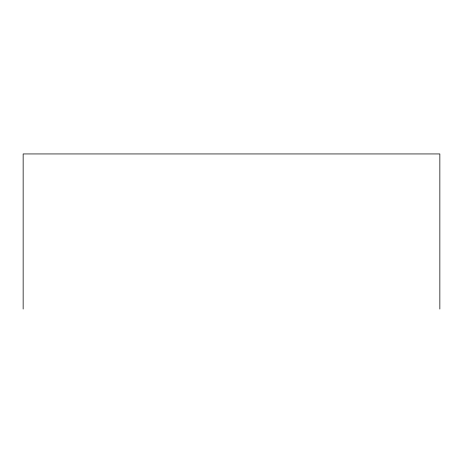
<?xml version="1.0" encoding="UTF-8"?>
<svg xmlns="http://www.w3.org/2000/svg" width="463" height="463" viewBox="0 0 463 463"><rect width="100%" height="100%" fill="white"/><g stroke="black" fill="none" stroke-linecap="round" stroke-linejoin="round"><path stroke-width="0.69" d="M439.85 309.058L439.85 153.942L23.15 153.942L23.15 309.058"/></g></svg>
